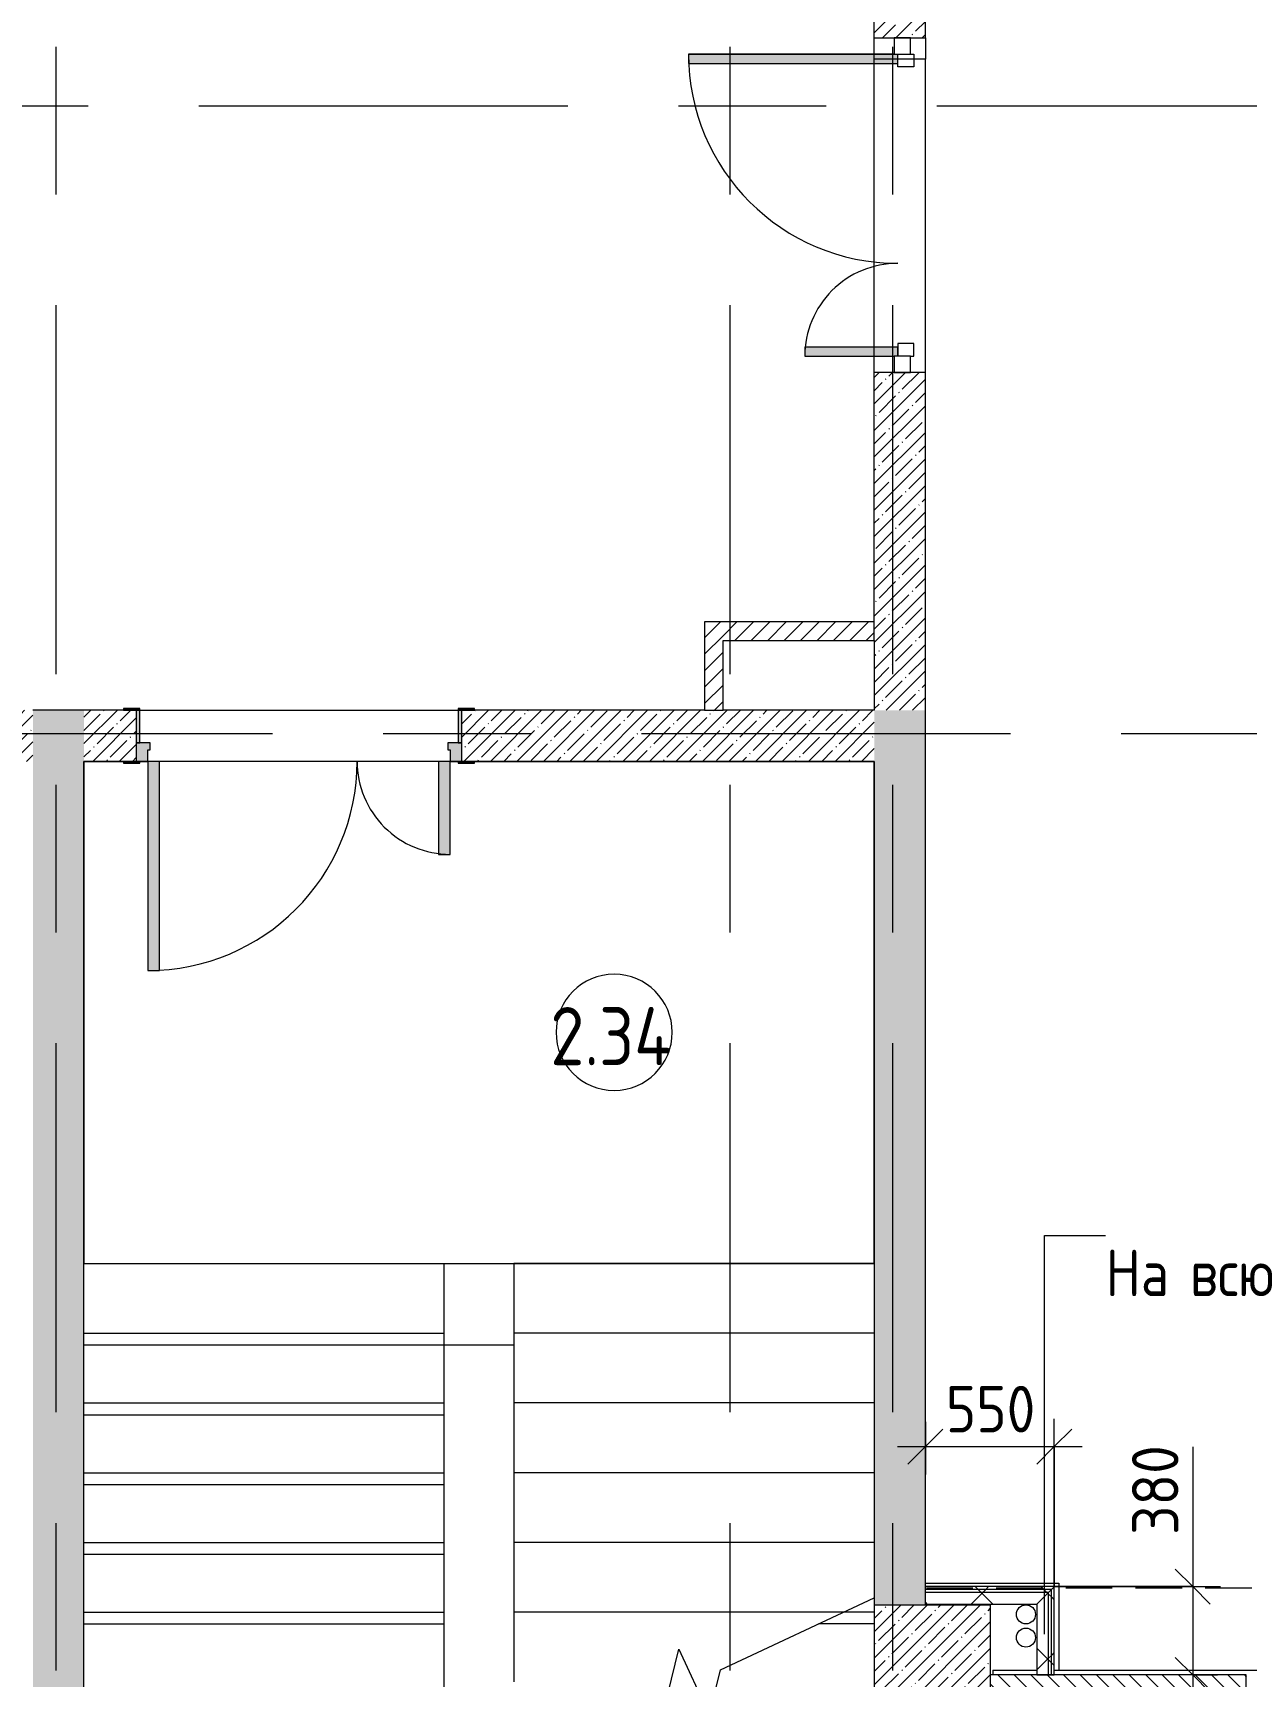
# Model space of a CAD drawing. Header units: millimetres. Extents: x 35143 to 244272, y -8553 to 29000.
# Drawn here: x 71860 to 77080, y 3745 to 10814 of the extents above; entities that cross this region are included whole.
import ezdxf

# ---------------------------------------------------------------- set-up
doc = ezdxf.new("R2010")
doc.units = ezdxf.units.MM
doc.linetypes.add('ADSK_Штрих_ш2 п1', pattern=[300, 200, -100])
doc.linetypes.add('Осевая', pattern=[3175, 635, -476.25, 1587.5, -476.25])
for name, color, linetype, lineweight in [('A-ANNO-DIMS', 7, 'Continuous', 9), ('A-ANNO-DIMS-100', 7, 'Continuous', 9), ('A-AREA-IDEN', 7, 'Continuous', 9), ('A-DETL', 7, 'Continuous', 9), ('A-DETL-1', 7, 'ADSK_Штрих_ш2 п1', 9), ('A-GLAZ-CWMG', 7, 'Continuous', 9), ('A-WALL', 7, 'Continuous', 9), ('A-WALL-1', 7, 'Continuous', 13), ('A-WALL-IDEN', 7, 'Continuous', 9), ('I-WALL', 7, 'Continuous', 9), ('S-COLS', 7, 'Continuous', 9), ('S-STRS', 7, 'Continuous', 9), ('S-STRS-MBND', 7, 'Continuous', 9), ('Оси-2', 7, 'Осевая', 9)]:
    doc.layers.add(name, color=color, linetype=linetype, lineweight=lineweight)
for name, color, linetype, lineweight, true_color in [('A-DETL-GENF-1', 7, 'Continuous', 9, 0xaaaaaa), ('A-DOOR-1', 7, 'Continuous', 9, 0xaaaaaa), ('A-DOOR-2', 7, 'Continuous', 9, 0xe2e2e2), ('A-DOOR-FRAM-1', 7, 'Continuous', 9, 0xe2e2e2), ('A-DOOR-FRAM-2', 7, 'Continuous', 9, 0xaaaaaa), ('A-FLOR-1', 7, 'Continuous', 9, 0xaaaaaa), ('A-WALL-2', 7, 'Continuous', 13, 0x008040), ('I-WALL-2', 7, 'Continuous', 9, 0x008040)]:
    doc.layers.add(name, color=color, linetype=linetype, lineweight=lineweight, true_color=true_color)
doc.styles.add('GOST Common', font='GOST_Common.ttf', dxfattribs={"width": 0.9, "height": 250})
doc.styles.add('GOST Common_1', font='GOST_Common.ttf', dxfattribs={"width": 0.9, "height": 200})
doc.styles.add('ISOCPEUR_1', font='isocpeur.ttf', dxfattribs={"width": 0.9, "height": 200})
doc.dimstyles.new('ISO-2_0_0_9К_Средний_округл2', dxfattribs={"dimscale": 304.8, "dimtxt": 199.196235, "dimasz": 0.492126, "dimexe": 0.393701, "dimexo": 0, "dimgap": 0, "dimtad": 1, "dimdec": 0, "dimrnd": 10, "dimzin": 0, "dimdsep": 46, "dimtxsty": 'ISOCPEUR_1', "dimblk1": 'OBLIQUE', "dimblk2": 'OBLIQUE', "dimsah": 1, "dimcen": 0.09, "dimdle": 0.393701, "dimazin": 0, "dimtfac": 1, "dimtdec": 4, "dimtix": 1, "dimtmove": 0, "dimatfit": 3, "dimfxl": 1, "dimtvp": 1, "dimtolj": 1, "dimtzin": 0, "dimarcsym": 2})
doc.dimstyles.new('ISO-2_0_0_9К_Средний_округл2_1', dxfattribs={"dimscale": 304.8, "dimtxt": 199.196235, "dimasz": 0.492126, "dimexe": 0.393701, "dimexo": 0, "dimgap": 0, "dimtad": 1, "dimdec": 0, "dimrnd": 10, "dimzin": 0, "dimdsep": 46, "dimtxsty": 'ISOCPEUR_1', "dimblk1": 'OBLIQUE', "dimblk2": 'OBLIQUE', "dimsah": 1, "dimcen": 0.09, "dimdle": 0.393701, "dimazin": 0, "dimtfac": 1, "dimtdec": 4, "dimtix": 1, "dimtmove": 1, "dimatfit": 3, "dimfxl": 1, "dimtvp": 1, "dimtolj": 1, "dimtzin": 0, "dimarcsym": 2})
pattern_1 = [(45, (0, 0), (-57.02463, 57.02463), []), (45, (57.025, 0), (-57.02463, 57.02463), [100.806, -20.161, 3.353, -16.808])]
pattern_2 = [(45, (0, 0), (-35.35534, 35.35534), [])]
pattern_3 = [(45, (0, 0), (-141.42136, 141.42136), []), (135, (0, 0), (-141.42136, -141.42136), [])]

# ---------------------------------------------------------------- blocks, each defined once
blk = doc.blocks.new('BSC_Колонна _Прямоугольная - 500х500-V11-План монтажа стен и перегородок 2 этажа в осях 12-23')
at = {"layer": 'S-COLS'}
h = blk.add_hatch(dxfattribs=at)
h.set_pattern_fill('FP_12', color=256, style=0, pattern_type=2)
h.set_pattern_definition([(45, (-75730, -3800), (-57.02463, 57.02463), []), (45, (-75672.975, -3800), (-57.02463, 57.02463), [100.806, -20.161, 3.353, -16.808])])
h.paths.add_polyline_path([(-250, -250), (250, -250), (250, 250), (-250, 250), (-250, 8.7)])
for p, q in [((250, 250), (-250, 250)), ((-250, 250), (-250, -250)), ((250, -250), (250, 250)), ((-250, -250), (250, -250))]:
    blk.add_line(p, q, dxfattribs=at)
blk = doc.blocks.new('110_Дверь_СКБ_2Ст - Д-1 Лестничная клетка EIS60-24319353-План монтажа стен и перегородок 2 этажа в осях 12-23')
at = {"layer": 'A-DOOR-2'}
for points in [[(612.5, 1010), (612.5, 110), (662.5, 110), (662.5, 1010)], [(-587.5, 510), (-637.5, 510), (-637.5, 110), (-587.5, 110)], [(712.5, 30), (697.5, 30), (697.5, -110), (712.5, -110), (712.5, -71.9)]]:
    blk.add_hatch(color=256, dxfattribs=at).paths.add_polyline_path(points)
h = blk.add_hatch(color=256, dxfattribs=at)
h.paths.add_polyline_path([(-687.5, 110), (-687.5, 30), (-627.5, 30), (-627.5, 60), (-637.5, 60), (-637.5, 110)])
h.paths.add_polyline_path([(662.5, 110), (662.5, 60), (652.5, 60), (652.5, 30), (712.5, 30), (712.5, 110)])
at = {"layer": 'A-DOOR-FRAM-1'}
for points in [[(-742.5, 118), (-742.5, 110), (-672.5, 110), (-672.5, 118)], [(697.5, 118), (697.5, 110), (767.5, 110), (767.5, 118)], [(-672.5, 30), (-687.5, 30), (-687.5, -110), (-672.5, -110)], [(-672.5, -110), (-742.5, -110), (-742.5, -118), (-672.5, -118)], [(697.5, -110), (697.5, -118), (767.5, -118), (767.5, -110)]]:
    blk.add_hatch(color=256, dxfattribs=at).paths.add_polyline_path(points)
at = {"layer": 'A-DOOR-1'}
for p, q in [((662.5, 1010), (612.5, 1010)), ((612.5, 1010), (612.5, 110)), ((662.5, 110), (662.5, 1010)), ((-637.5, 510), (-637.5, 110)), ((-587.5, 510), (-637.5, 510)), ((-587.5, 110), (-587.5, 510)), ((-637.5, 110), (-587.5, 110)), ((612.5, 110), (662.5, 110))]:
    blk.add_line(p, q, dxfattribs=at)
for centre, radius, start, end in [((662.5, 110), 900, 90, 180), ((-637.5, 110), 400, 360, 90)]:
    blk.add_arc(centre, radius, start, end, dxfattribs=at)
at = {"layer": 'A-DOOR-FRAM-2'}
for p, q in [((-672.5, 118), (-742.5, 118)), ((-742.5, 118), (-742.5, 110)), ((-742.5, 110), (-672.5, 110)), ((-637.5, 110), (-687.5, 110)), ((-687.5, 110), (-687.5, 30)), ((-672.5, 110), (-672.5, 118)), ((-637.5, 60), (-637.5, 110)), ((662.5, 110), (662.5, 60)), ((712.5, 110), (662.5, 110)), ((767.5, 118), (697.5, 118)), ((697.5, 118), (697.5, 110)), ((697.5, 110), (767.5, 110)), ((712.5, 30), (712.5, 110)), ((767.5, 110), (767.5, 118)), ((-687.5, 30), (-627.5, 30)), ((-672.5, 30), (-687.5, 30)), ((-687.5, 30), (-687.5, -110)), ((-672.5, -110), (-672.5, 30)), ((-627.5, 60), (-637.5, 60)), ((-627.5, 30), (-627.5, 60)), ((662.5, 60), (652.5, 60)), ((652.5, 60), (652.5, 30)), ((652.5, 30), (712.5, 30)), ((712.5, 30), (697.5, 30)), ((697.5, 30), (697.5, -110)), ((712.5, -110), (712.5, 30)), ((-672.5, -110), (-742.5, -110)), ((-742.5, -110), (-742.5, -118)), ((-742.5, -118), (-672.5, -118)), ((-687.5, -110), (-672.5, -110)), ((-672.5, -118), (-672.5, -110)), ((697.5, -110), (712.5, -110)), ((767.5, -110), (697.5, -110)), ((697.5, -110), (697.5, -118)), ((697.5, -118), (767.5, -118)), ((767.5, -118), (767.5, -110))]:
    blk.add_line(p, q, dxfattribs=at)
blk = doc.blocks.new('Прямоугольный импост - 50 x 70 мм-31927764-План монтажа стен и перегородок 2 этажа в осях 12-23')
at = {"layer": 'A-GLAZ-CWMG'}
for p, q in [((-70, 35), (0, 35)), ((-70, -35), (-70, 35)), ((0, 35), (0, -35)), ((0, -35), (-70, -35))]:
    blk.add_line(p, q, dxfattribs=at)
blk = doc.blocks.new('Дверь_Витражная_остекление_ - ДВН_ДАО_Главный вход_1200 в свету Д-22 _п_-32403398-План монтажа стен и перегородок 2 этажа в осях 12-23')
at = {"layer": 'A-DOOR-2'}
for points in [[(610, 920), (610, 20), (650, 20), (650, 920)], [(-650, 151.9), (-650, 20), (-610, 20), (-610, 420), (-650, 420)]]:
    blk.add_hatch(color=256, dxfattribs=at).paths.add_polyline_path(points)
at = {"layer": 'A-DETL-GENF-1'}
for p, q in [((650, 920), (610, 920)), ((610, 920), (610, 20)), ((650, 35), (650, 920)), ((-610, 420), (-650, 420)), ((-650, 420), (-650, 35)), ((-610, 20), (-610, 420)), ((-650, 20), (-610, 20)), ((-595, 20), (-650, 20)), ((-595, -50), (-595, 20)), ((595, -50), (595, 20)), ((595, 20), (650, 20)), ((610, 20), (650, 20)), ((-650, -35), (-650, -50)), ((-650, -50), (-595, -50)), ((650, -50), (595, -50)), ((650, -35), (650, -50))]:
    blk.add_line(p, q, dxfattribs=at)
at = {"layer": 'A-DOOR-1'}
for p, q in [((650, 920), (650, 35)), ((-650, 420), (-650, 35))]:
    blk.add_line(p, q, dxfattribs=at)
for centre, radius, start, end in [((650, 20), 900, 90, 180), ((-650, 20), 400, 360, 90)]:
    blk.add_arc(centre, radius, start, end, dxfattribs=at)
blk = doc.blocks.new('Прямоугольный импост - 50 x 70 мм-31701779-План монтажа стен и перегородок 2 этажа в осях 12-23')
at = {"layer": 'A-GLAZ-CWMG'}
for p, q in [((0, 35), (-70, 35)), ((-70, 35), (-70, -35)), ((0, -35), (0, 35)), ((-70, -35), (0, -35))]:
    blk.add_line(p, q, dxfattribs=at)
blk = doc.blocks.new('Марка_Помещения - Номер-25198446-План монтажа стен и перегородок 2 этажа в осях 12-23')
at = {"layer": 'A-AREA-IDEN'}
for start, end in [(360, 180), (180, 360)]:
    blk.add_arc((0, 0), 2.5, start, end, dxfattribs=at)
blk = doc.blocks.new('DIMBLOCK46-План монтажа стен и перегородок 2 этажа в осях 12-23')
at = {"layer": 'A-ANNO-DIMS-100'}
for p, q in [((75700, 4838.2), (75700, 4612.2)), ((75700, 4732.2), (75700, 4838.2)), ((76254.4, 4130), (76254.4, 4852.2)), ((75580, 4732.2), (76374.4, 4732.2)), ((76254.4, 4732.2), (76254.4, 4130))]:
    blk.add_line(p, q, dxfattribs=at)
at = {"layer": 'A-ANNO-DIMS-100', "lineweight": 20}
for p, q in [((75700, 4732.2), (75775, 4807.2)), ((76254.4, 4732.2), (76329.4, 4807.2)), ((75700, 4732.2), (75625, 4657.2)), ((76254.4, 4732.2), (76179.4, 4657.2))]:
    blk.add_line(p, q, dxfattribs=at)
at = {"layer": 'A-ANNO-DIMS-100', "color": 0, "insert": (75787.6, 4993.5), "char_height": 200, "width": 455.087, "attachment_point": 1, "line_spacing_factor": 1.149209, "style": 'ISOCPEUR_1'}
blk.add_mtext('550', dxfattribs=at)
blk = doc.blocks.new('_Oblique')
at = {"color": 0, "linetype": 'ByBlock', "lineweight": -2}
blk.add_line((-0.5, -0.5), (0.5, 0.5), dxfattribs=at)
blk = doc.blocks.new('DIMBLOCK47-План монтажа стен и перегородок 2 этажа в осях 12-23')
at = {"layer": 'A-ANNO-DIMS-100'}
for p, q in [((76850.2, 4731.7), (76850.2, 4252.5)), ((76850.2, 4252.5), (76850.2, 3940)), ((76850.2, 4250), (76850.2, 3630)), ((76254.4, 4130), (76970.2, 4130)), ((76850.2, 4130), (76254.4, 4130)), ((76956.3, 3750), (76730.2, 3750)), ((76850.2, 3750), (76956.3, 3750))]:
    blk.add_line(p, q, dxfattribs=at)
at = {"layer": 'A-ANNO-DIMS-100', "lineweight": 20}
for p, q in [((76850.2, 4130), (76775.2, 4205)), ((76850.2, 4130), (76925.2, 4055)), ((76850.2, 3750), (76775.2, 3825)), ((76850.2, 3750), (76925.2, 3675))]:
    blk.add_line(p, q, dxfattribs=at)
at = {"layer": 'A-ANNO-DIMS-100', "color": 0, "insert": (76588.9, 4352.5), "char_height": 200, "width": 455.087, "attachment_point": 1, "rotation": 90, "line_spacing_factor": 1.149209, "style": 'ISOCPEUR_1'}
blk.add_mtext('380', dxfattribs=at)

msp = doc.modelspace()

# ---------------------------------------------------------------- hatches: boundary and pattern name
at = {"layer": 'A-WALL'}
h = msp.add_hatch(dxfattribs=at)
h.set_pattern_fill('FP_20', color=256, style=0, pattern_type=2)
h.set_pattern_definition([(135, (0, 0), (-35.35534, -35.35534), [])])
h.paths.add_polyline_path([(80350, 3550), (80350, 3750), (80080, 3750), (80080, 3550)])
h.paths.add_polyline_path([(79089.7, 3550), (79180, 3550), (79180, 3750), (77980, 3750), (77980, 3550)])
h.paths.add_polyline_path([(76905.3, 3550), (77080, 3550), (77080, 3750), (75980, 3750), (75980, 3550), (76177.2, 3550)])
at = {"layer": 'I-WALL'}
h = msp.add_hatch(dxfattribs=at)
h.set_pattern_fill('FP_17', color=256, style=0, pattern_type=2)
h.set_pattern_definition(pattern_1)
h.paths.add_polyline_path([(75480, 7900), (75700, 7900), (75700, 9352.3), (75480, 9352.3), (75480, 8200)])
h.paths.add_polyline_path([(75480, 10792.3), (75700, 10792.3), (75700, 10900), (75480, 10900)])
h = msp.add_hatch(dxfattribs=at)
h.set_pattern_fill('FP_22', color=256, style=0, pattern_type=2)
h.set_pattern_definition(pattern_2)
h.paths.add_polyline_path([(74830, 7900), (74830, 8280), (74750, 8280), (74750, 7900)])
h = msp.add_hatch(dxfattribs=at)
h.set_pattern_fill('FP_22', color=256, style=0, pattern_type=2)
h.set_pattern_definition(pattern_2)
h.paths.add_polyline_path([(75480, 8200), (75480, 8280), (74830, 8280), (74830, 8200)])
h = msp.add_hatch(dxfattribs=at)
h.set_pattern_fill('FP_17', color=256, style=0, pattern_type=2)
h.set_pattern_definition(pattern_1)
h.paths.add_polyline_path([(71808.5, 7680), (71860, 7680), (71860, 7900), (71735, 7900), (71735, 7680), (71765, 7680)])
h.paths.add_polyline_path([(70635, 7680), (70635, 7900), (69360.5, 7900), (69360.5, 7680), (70605, 7680)])
h.paths.add_polyline_path([(68230.5, 7680), (68260.5, 7680), (68260.5, 7900), (67055, 7900), (67055, 7680), (67560, 7680)])
h.paths.add_polyline_path([(65925, 7680), (65955, 7680), (65955, 7900), (65910, 7900), (65910, 7680)])
h = msp.add_hatch(dxfattribs=at)
h.set_pattern_fill('FP_17', color=256, style=0, pattern_type=2)
h.set_pattern_definition(pattern_1)
h.paths.add_polyline_path([(72080, 120), (72080, 7900), (71860, 7900), (71860, 120)])
h = msp.add_hatch(dxfattribs=at)
h.set_pattern_fill('FP_17', color=256, style=0, pattern_type=2)
h.set_pattern_definition(pattern_1)
h.paths.add_polyline_path([(75480, 7680), (75480, 7900), (73705, 7900), (73705, 7680), (74720.9, 7680)])
h.paths.add_polyline_path([(72080, 7680), (72305, 7680), (72305, 7900), (72080, 7900), (72080, 7861.9)])
h = msp.add_hatch(dxfattribs=at)
h.set_pattern_fill('FP_17', color=256, style=0, pattern_type=2)
h.set_pattern_definition(pattern_1)
h.paths.add_polyline_path([(75480, -100), (75700, -100), (75700, 350), (75480, 350), (75480, 120)])
h.paths.add_polyline_path([(75700, 1150), (75700, 3550), (75480, 3550), (75480, 1150)])
h.paths.add_polyline_path([(75480, 4050), (75700, 4050), (75700, 7900), (75480, 7900), (75480, 6124.8)])
at = {"layer": 'I-WALL-2'}
h = msp.add_hatch(dxfattribs=at)
h.set_pattern_fill('FP_58', color=256, style=0, pattern_type=2)
h.set_pattern_definition(pattern_3)
h.paths.add_polyline_path([(76241.9, 4117.5), (76254.4, 4117.5), (76254.4, 4130), (75700, 4130), (75700, 4117.5), (76177.2, 4117.5)])
h = msp.add_hatch(dxfattribs=at)
h.set_pattern_fill('FP_58', color=256, style=0, pattern_type=2)
h.set_pattern_definition(pattern_3)
h.paths.add_polyline_path([(76229.4, 4105), (76241.9, 4105), (76241.9, 4117.5), (75700, 4117.5), (75700, 4105), (76177.2, 4105)])
h = msp.add_hatch(dxfattribs=at)
h.set_pattern_fill('FP_58', color=256, style=0, pattern_type=2)
h.set_pattern_definition(pattern_3)
h.paths.add_polyline_path([(76179.4, 4055), (76229.4, 4055), (76229.4, 4105), (75700, 4105), (75700, 4055), (76177.2, 4055)])
h = msp.add_hatch(dxfattribs=at)
h.set_pattern_fill('FP_58', color=256, style=0, pattern_type=2)
h.set_pattern_definition(pattern_3)
h.paths.add_polyline_path([(76241.9, 3750), (76241.9, 4105), (76229.4, 4105), (76229.4, 3750)])
h = msp.add_hatch(dxfattribs=at)
h.set_pattern_fill('FP_58', color=256, style=0, pattern_type=2)
h.set_pattern_definition(pattern_3)
h.paths.add_polyline_path([(76254.4, 3750), (76254.4, 4117.5), (76241.9, 4117.5), (76241.9, 3750)])
h = msp.add_hatch(dxfattribs=at)
h.set_pattern_fill('FP_58', color=256, style=0, pattern_type=2)
h.set_pattern_definition(pattern_3)
h.paths.add_polyline_path([(76229.4, 3750), (76229.4, 4055), (76179.4, 4055), (76179.4, 3750)])

# ---------------------------------------------------------------- linework, layer by layer
at = {"layer": 'A-DETL'}
for centre in [(76132.6, 4010.8), (76132.6, 3910.8)]:
    msp.add_circle(centre, 41, dxfattribs=at)
at = {"layer": 'A-DETL-1'}
msp.add_line((75704.1, 4125), (84484.1, 4125), dxfattribs=at)
at = {"layer": 'A-FLOR-1'}
for p, q in [((75700, 10792.3), (75700, 10700)), ((75700, 10700), (75480, 10700)), ((73630, 5170), (73930, 5170)), ((75700, 4145), (76274.4, 4145)), ((76274.4, 4145), (76274.4, 3770))]:
    msp.add_line(p, q, dxfattribs=at)
at = {"layer": 'A-WALL'}
for p, q in [((77080, 3750), (75980, 3750)), ((77080, 3300), (77080, 3750))]:
    msp.add_line(p, q, dxfattribs=at)
at = {"layer": 'A-WALL-1'}
for p, q in [((75480, 8200), (75480, 8280)), ((74750, 7900), (74830, 7900))]:
    msp.add_line(p, q, dxfattribs=at)
at = {"layer": 'A-WALL-2'}
for p, q in [((76241.9, 4117.5), (75700, 4117.5)), ((76229.4, 4105), (75700, 4105)), ((76229.4, 3750), (76229.4, 4105)), ((76241.9, 3750), (76241.9, 4117.5))]:
    msp.add_line(p, q, dxfattribs=at)
at = {"layer": 'A-WALL-IDEN'}
for p, q in [((76213.1, 5640.5), (76475.2, 5640.5)), ((76213.1, 3925.1), (76213.1, 5640.5))]:
    msp.add_line(p, q, dxfattribs=at)
at = {"layer": 'I-WALL'}
for p, q in [((75480, 8280), (75480, 10900)), ((75700, 10792.3), (75700, 10900)), ((75480, 10792.3), (75700, 10792.3)), ((75700, 4050), (75700, 10700)), ((75700, 9352.3), (75480, 9352.3)), ((74750, 8280), (74750, 7900)), ((75480, 8280), (74750, 8280)), ((74830, 7900), (74830, 8200)), ((74830, 8200), (75480, 8200)), ((75480, 8200), (75480, 7900)), ((72250, 7900), (71860, 7900)), ((72320, 7900), (73690, 7900)), ((74750, 7900), (73760, 7900)), ((75480, 7900), (74830, 7900)), ((72080, 120), (72080, 7680)), ((72080, 7680), (72250, 7680)), ((73605, 7680), (72405, 7680)), ((73760, 7680), (75480, 7680)), ((75480, 7680), (75480, 4050)), ((75990, 3770), (76179.4, 3770)), ((75990, 3770), (75990, 3750)), ((76254.4, 3770), (80350, 3770))]:
    msp.add_line(p, q, dxfattribs=at)
at = {"layer": 'I-WALL-2'}
for p, q in [((76254.4, 4130), (75700, 4130)), ((76254.4, 3750), (76254.4, 4130)), ((75700, 4055), (76179.4, 4055)), ((76179.4, 4055), (76179.4, 3750)), ((76179.4, 3750), (76254.4, 3750))]:
    msp.add_line(p, q, dxfattribs=at)
at = {"layer": 'S-STRS'}
for p, q in [((73605, 7680), (72405, 7680)), ((73630, 5520), (73930, 5520)), ((73630, 5169.7), (73630, 5520)), ((75480, 5520), (73930, 5520)), ((73930, 5520), (73930, 5220)), ((75480, 5520), (73930, 5520)), ((72080, 5169.7), (73630, 5169.7)), ((72080, 5169.7), (73630, 5169.7)), ((73630, 4869.7), (73630, 5169.7)), ((73930, 5220), (73930, 4920)), ((75480, 5220), (73930, 5220)), ((75480, 5220), (73930, 5220)), ((73930, 4920), (73930, 4620)), ((75480, 4920), (73930, 4920)), ((75480, 4920), (73930, 4920)), ((72080, 4869.7), (73630, 4869.7)), ((72080, 4869.7), (73630, 4869.7)), ((73630, 4569.7), (73630, 4869.7)), ((73930, 4620), (73930, 4320)), ((75480, 4620), (73930, 4620)), ((75480, 4620), (73930, 4620)), ((72080, 4569.7), (73630, 4569.7)), ((72080, 4569.7), (73630, 4569.7)), ((73630, 4269.7), (73630, 4569.7)), ((73930, 4320), (73930, 4020)), ((75480, 4320), (73930, 4320)), ((75480, 4320), (73930, 4320)), ((72080, 4269.7), (73630, 4269.7)), ((72080, 4269.7), (73630, 4269.7)), ((73630, 3969.7), (73630, 4269.7)), ((72080, 3969.7), (73630, 3969.7)), ((72080, 3969.7), (73630, 3969.7)), ((73630, 3669.7), (73630, 3969.7)), ((73930, 4020), (73930, 3720)), ((75348.4, 4020), (73930, 4020)), ((75348.4, 4020), (73930, 4020)), ((75480, 3969.7), (75240.5, 3969.7)), ((75480, 3969.7), (75240.5, 3969.7))]:
    msp.add_line(p, q, dxfattribs=at)
at = {"layer": 'S-STRS-MBND'}
for p, q in [((75480, 7680), (72080, 7680)), ((72080, 7680), (72080, 5520)), ((75480, 5520), (75480, 7680)), ((72080, 5520), (73630, 5520)), ((72080, 1620), (72080, 5520)), ((72080, 5520), (73630, 5520)), ((73630, 5520), (75480, 5520)), ((73630, 1620), (73630, 5520)), ((72080, 5220), (73630, 5220)), ((72080, 5220), (73630, 5220)), ((72080, 4920), (73630, 4920)), ((72080, 4920), (73630, 4920)), ((72080, 4620), (73630, 4620)), ((72080, 4620), (73630, 4620)), ((72080, 4320), (73630, 4320)), ((72080, 4320), (73630, 4320)), ((74818.3, 3772.8), (75480, 4081.4)), ((72080, 4020), (73630, 4020)), ((72080, 4020), (73630, 4020)), ((75480, 4020), (75348.4, 4020)), ((75480, 4020), (75348.4, 4020)), ((74591.7, 3667.2), (74639, 3861.6)), ((74639, 3861.6), (74771, 3578.4)), ((74771, 3578.4), (74818.3, 3772.8))]:
    msp.add_line(p, q, dxfattribs=at)
at = {"layer": 'Оси-2'}
for p, q in [((75560, 593.7), (75560, 25078.1)), ((71960, 593.7), (71960, 24898.1)), ((74860, 593.7), (74860, 24898.1)), ((39712.5, 10500), (82250, 10500)), ((38442.5, 7800), (82250, 7800))]:
    msp.add_line(p, q, dxfattribs=at)

# ---------------------------------------------------------------- block references
at = {"layer": 'A-AREA-IDEN', "xscale": 99.99999999999993, "yscale": 99.99999999999993, "zscale": 99.99999999999993}
msp.add_blockref('Марка_Помещения - Номер-25198446-План монтажа стен и перегородок 2 этажа в осях 12-23', (74360.9, 6514.4), dxfattribs=at)
at = {"layer": 'A-DOOR-1'}
for name, p, rotation in [('Дверь_Витражная_остекление_ - ДВН_ДАО_Главный вход_1200 в свету Д-22 _п_-32403398-План монтажа стен и перегородок 2 этажа в осях 12-23', (75601, 10072.3), 89.99999999999997), ('110_Дверь_СКБ_2Ст - Д-1 Лестничная клетка EIS60-24319353-План монтажа стен и перегородок 2 этажа в осях 12-23', (73017.5, 7790), 180)]:
    msp.add_blockref(name, p, dxfattribs=dict(at, rotation=rotation))
at = {"layer": 'A-GLAZ-CWMG', "extrusion": (0, 0, -1), "rotation": 90.00000000000004}
msp.add_blockref('Прямоугольный импост - 50 x 70 мм-31927764-План монтажа стен и перегородок 2 этажа в осях 12-23', (-75601, 10792.3), dxfattribs=at)
at = {"layer": 'A-GLAZ-CWMG', "rotation": 269.9999999999999}
msp.add_blockref('Прямоугольный импост - 50 x 70 мм-31701779-План монтажа стен и перегородок 2 этажа в осях 12-23', (75601, 9352.3), dxfattribs=at)
at = {"layer": 'S-COLS'}
msp.add_blockref('BSC_Колонна _Прямоугольная - 500х500-V11-План монтажа стен и перегородок 2 этажа в осях 12-23', (75730, 3800), dxfattribs=at)

# ---------------------------------------------------------------- texts
at = {"layer": 'A-AREA-IDEN', "insert": (74086.1, 6622.9), "char_height": 250, "width": 685.443, "attachment_point": 1, "style": 'GOST Common'}
msp.add_mtext('2.34', dxfattribs=at)
at = {"layer": 'A-WALL-IDEN', "char_height": 200, "attachment_point": 1, "style": 'GOST Common_1'}
for s, insert, width in [('На', (76475.2, 5579.6), 360.759), ('\\fGOST Common|b0|i0|c204|p34|;\\W.9; ', (76772.8, 5579.6), 79.367), ('всю', (76838.3, 5579.6), 476.202)]:
    msp.add_mtext(s, dxfattribs=dict(at, insert=insert, width=width))

# ---------------------------------------------------------------- dimensions: what is measured, and where the dimension line sits
at = {"layer": 'A-ANNO-DIMS'}
dim = msp.add_linear_dim(base=(76254.4, 4732.2), p1=(75700, 4838.2), p2=(76254.4, 4130), dimstyle='ISO-2_0_0_9К_Средний_округл2', override={"dimpost": '<>', "dimfxl": 899.415666}, dxfattribs=at)
dim.commit()
dim.dimension.update_dxf_attribs({"geometry": 'DIMBLOCK46-План монтажа стен и перегородок 2 этажа в осях 12-23', "text_midpoint": (75977.2, 4832.2)})
dim = msp.add_linear_dim(base=(76850.2, 3750), p1=(76254.4, 4130), p2=(76956.3, 3750), angle=90, dimstyle='ISO-2_0_0_9К_Средний_округл2_1', override={"dimpost": '<>', "dimfxl": 798.142837}, dxfattribs=at)
dim.commit()
dim.dimension.update_dxf_attribs({"geometry": 'DIMBLOCK47-План монтажа стен и перегородок 2 этажа в осях 12-23', "text_midpoint": (76722.2, 4580), "dimtype": 160, "text_rotation": 90})

doc.saveas('drawing.dxf')
